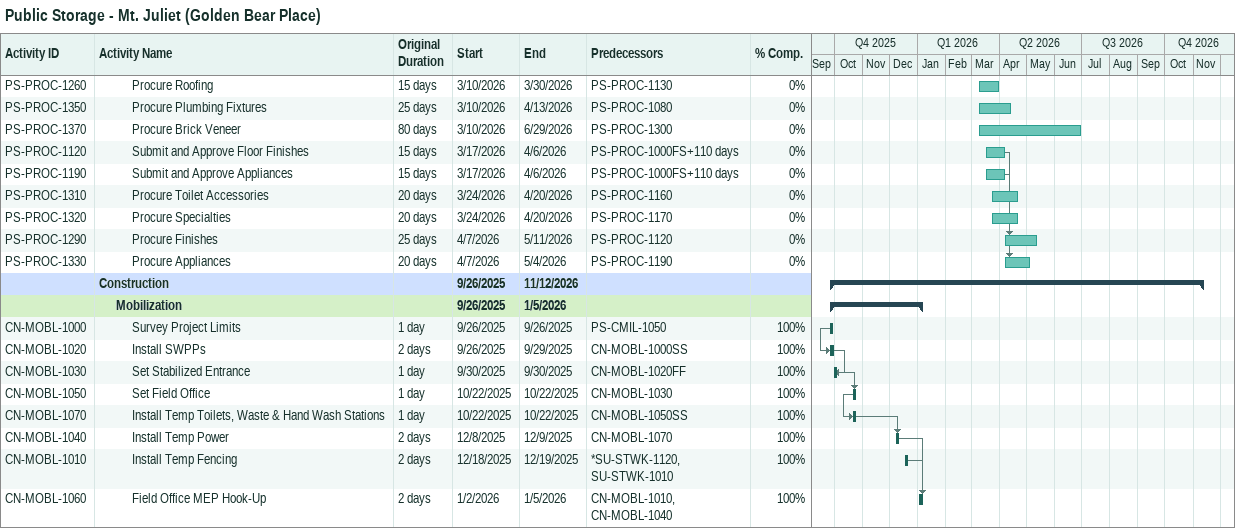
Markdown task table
Public Storage - Mt. Juliet (Golden Bear Place)

| ID | Level | Task | Original duration | Start | Finish | Predecessors | % complete |
|---|---|---|---|---|---|---|---|
| PS-PROC-1260 | 3 | Procure Roofing | 15d | 2026-03-10 | 2026-03-30 | PS-PROC-1130 | 0 |
| PS-PROC-1350 | 3 | Procure Plumbing Fixtures | 25d | 2026-03-10 | 2026-04-13 | PS-PROC-1080 | 0 |
| PS-PROC-1370 | 3 | Procure Brick Veneer | 80d | 2026-03-10 | 2026-06-29 | PS-PROC-1300 | 0 |
| PS-PROC-1120 | 3 | Submit and Approve Floor Finishes | 15d | 2026-03-17 | 2026-04-06 | PS-PROC-1000FS+110d | 0 |
| PS-PROC-1190 | 3 | Submit and Approve Appliances | 15d | 2026-03-17 | 2026-04-06 | PS-PROC-1000FS+110d | 0 |
| PS-PROC-1310 | 3 | Procure Toilet Accessories | 20d | 2026-03-24 | 2026-04-20 | PS-PROC-1160 | 0 |
| PS-PROC-1320 | 3 | Procure Specialties | 20d | 2026-03-24 | 2026-04-20 | PS-PROC-1170 | 0 |
| PS-PROC-1290 | 3 | Procure Finishes | 25d | 2026-04-07 | 2026-05-11 | PS-PROC-1120 | 0 |
| PS-PROC-1330 | 3 | Procure Appliances | 20d | 2026-04-07 | 2026-05-04 | PS-PROC-1190 | 0 |
|  | 1 | **Construction** |  | 2025-09-26 | 2026-11-12 |  |  |
|  | 2 | **Mobilization** |  | 2025-09-26 | 2026-01-05 |  |  |
| CN-MOBL-1000 | 3 | Survey Project Limits | 1d | 2025-09-26 | 2025-09-26 | PS-CMIL-1050 | 100 |
| CN-MOBL-1020 | 3 | Install SWPPs | 2d | 2025-09-26 | 2025-09-29 | CN-MOBL-1000SS | 100 |
| CN-MOBL-1030 | 3 | Set Stabilized Entrance | 1d | 2025-09-30 | 2025-09-30 | CN-MOBL-1020FF | 100 |
| CN-MOBL-1050 | 3 | Set Field Office | 1d | 2025-10-22 | 2025-10-22 | CN-MOBL-1030 | 100 |
| CN-MOBL-1070 | 3 | Install Temp Toilets, Waste & Hand Wash Stations | 1d | 2025-10-22 | 2025-10-22 | CN-MOBL-1050SS | 100 |
| CN-MOBL-1040 | 3 | Install Temp Power | 2d | 2025-12-08 | 2025-12-09 | CN-MOBL-1070 | 100 |
| CN-MOBL-1010 | 3 | Install Temp Fencing | 2d | 2025-12-18 | 2025-12-19 | *SU-STWK-1120, SU-STWK-1010 | 100 |
| CN-MOBL-1060 | 3 | Field Office MEP Hook-Up | 2d | 2026-01-02 | 2026-01-05 | CN-MOBL-1010, CN-MOBL-1040 | 100 |
